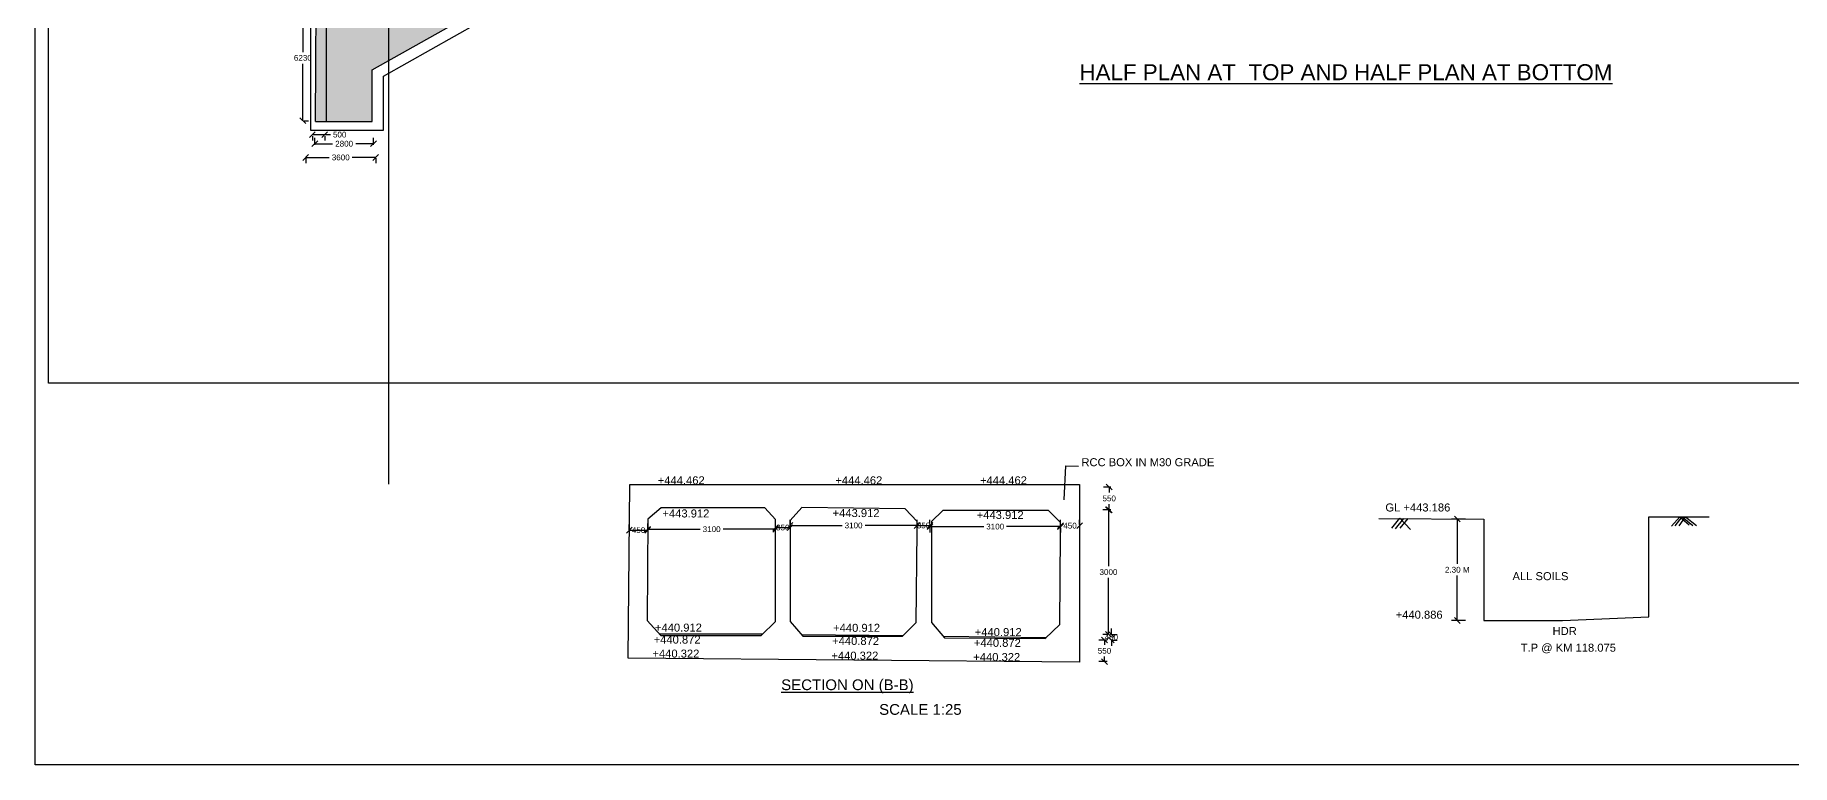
# Model space of a CAD drawing. Header units: inches. Extents: x 112 to 101600, y 95 to 62139.
# Drawn here: x 112.8 to 167.7, y 95.2 to 117.9 of the extents above; entities that cross this region are included whole.
import ezdxf

# ---------------------------------------------------------------- set-up
doc = ezdxf.new("R2010")
doc.units = ezdxf.units.IN
doc.header["$MEASUREMENT"] = 0
doc.layers.add('DRAWING', color=7, linetype='Continuous')
doc.styles.get("Standard").update_dxf_attribs({"font": 'arial.ttf'})
doc.dimstyles.get("Standard").update_dxf_attribs({"dimtxt": 0.18, "dimasz": 0.18, "dimexe": 0.18, "dimexo": 0.0625, "dimgap": 0.09, "dimtad": 0, "dimtih": 1, "dimtoh": 1, "dimdec": 4, "dimzin": 0, "dimdsep": 46, "dimtxsty": 'Standard', "dimblk": 'OBLIQUE', "dimcen": 0.09, "dimadec": 0, "dimazin": 0, "dimtfac": 1, "dimtdec": 4, "dimtofl": 0, "dimtmove": 0, "dimatfit": 3, "dimfxl": 1, "dimtolj": 1, "dimtzin": 0, "dimarcsym": 0})
pattern_1 = [(50, (0, 0), (0.17931505, -0.01568803), [0.01875, -0.20625]), (355, (0, 0), (-0.03468783, 0.18804803), [0.015, -0.165]), (100.45144, (0.01494, -0.0013), (0.14462721, 0.17236), [0.01593505, -0.17528553]), (46.1842, (0, 0.05), (0.26681033, -0.04137982), [0.028125, -0.309375]), (96.63564, (0.02223, 0.04655), (0.2336655, 0.24352965), [0.0239026, -0.26292844]), (351.18416, (0, 0.05), (0.2336655, 0.24352965), [0.0225, -0.2475]), (21, (0.025, 0.0375), (0.14922676, -0.10065472), [0.01875, -0.20625]), (326, (0.025, 0.0375), (0.06082883, 0.18128751), [0.015, -0.165]), (71.45144, (0.03744, 0.02911), (0.2100556, 0.08063279), [0.01593505, -0.17528553]), (37.5, (0, 0), (0.003039964, 0.083223463), [0, -0.163, 0, -0.1675, 0, -0.165625]), (7.5, (0, 0), (0.065767384, 0.09860293), [0, -0.0955, 0, -0.15925, 0, -0.063125]), (327.5, (-0.05575, 0), (0.13345561, -0.005638718), [0, -0.0625, 0, -0.195, 0, -0.25875]), (317.5, (-0.08075, 0), (0.14579654, 0.025026246), [0, -0.08125, 0, -0.1295, 0, -0.18375])]

# ---------------------------------------------------------------- blocks, each defined once
blk = doc.blocks.new('_Oblique')
at = {"color": 0, "linetype": 'ByBlock', "lineweight": -2}
blk.add_line((-0.5, -0.5), (0.5, 0.5), dxfattribs=at)
blk = doc.blocks.new('*D245')
at = {"layer": 'Defpoints', "color": 0, "transparency": 16777216}
for p in [(121.183, 119.194), (121.205, 119.194), (121.183, 115.272)]:
    blk.add_point(p, dxfattribs=at)
at = {"layer": 'DRAWING', "color": 0, "lineweight": -2, "transparency": 16777216}
for p, q in [((121.205, 119.194), (121.205, 117.415)), ((121.245, 119.194), (121.385, 119.194)), ((121.205, 115.272), (121.205, 117.051)), ((121.245, 115.272), (121.385, 115.272))]:
    blk.add_line(p, q, dxfattribs=at)
at = {"layer": 'DRAWING', "color": 0, "lineweight": -2, "transparency": 16777216, "xscale": 0.18, "yscale": 0.18, "zscale": 0.18}
for p, rotation in [((121.205, 119.194), 90), ((121.205, 115.272), 270)]:
    blk.add_blockref('_Oblique', p, dxfattribs=dict(at, rotation=rotation))
at = {"layer": 'DRAWING', "color": 0, "transparency": 16777216, "insert": (121.205, 117.233), "char_height": 0.18, "attachment_point": 5}
blk.add_mtext('\\A1;6230', dxfattribs=at)
blk = doc.blocks.new('*D247')
at = {"layer": 'Defpoints', "color": 0, "transparency": 16777216}
for p in [(121.503, 114.848), (121.887, 114.848), (121.887, 114.836)]:
    blk.add_point(p, dxfattribs=at)
at = {"layer": 'DRAWING', "color": 0, "lineweight": -2, "transparency": 16777216}
for p, q in [((121.503, 114.836), (121.887, 114.836)), ((121.503, 114.785), (121.503, 114.656)), ((121.887, 114.836), (122.067, 114.836)), ((121.887, 114.785), (121.887, 114.656))]:
    blk.add_line(p, q, dxfattribs=at)
at = {"layer": 'DRAWING', "color": 0, "lineweight": -2, "transparency": 16777216, "xscale": 0.18, "yscale": 0.18, "zscale": 0.18, "rotation": 180}
blk.add_blockref('_Oblique', (121.503, 114.836), dxfattribs=at)
at = {"layer": 'DRAWING', "color": 0, "lineweight": -2, "transparency": 16777216, "xscale": 0.18, "yscale": 0.18, "zscale": 0.18}
blk.add_blockref('_Oblique', (121.887, 114.836), dxfattribs=at)
at = {"layer": 'DRAWING', "color": 0, "transparency": 16777216, "insert": (122.355, 114.836), "char_height": 0.18, "attachment_point": 5}
blk.add_mtext('\\A1;500', dxfattribs=at)
blk = doc.blocks.new('*D248')
at = {"layer": 'Defpoints', "color": 0, "transparency": 16777216}
for p in [(121.579, 114.457), (123.411, 114.552), (123.411, 114.457)]:
    blk.add_point(p, dxfattribs=at)
at = {"layer": 'DRAWING', "color": 0, "lineweight": -2, "transparency": 16777216}
for p, q in [((121.579, 114.519), (121.579, 114.732)), ((123.411, 114.519), (123.411, 114.732)), ((121.579, 114.552), (122.135, 114.552)), ((123.411, 114.552), (122.855, 114.552))]:
    blk.add_line(p, q, dxfattribs=at)
at = {"layer": 'DRAWING', "color": 0, "lineweight": -2, "transparency": 16777216, "xscale": 0.18, "yscale": 0.18, "zscale": 0.18, "rotation": 180}
blk.add_blockref('_Oblique', (121.579, 114.552), dxfattribs=at)
at = {"layer": 'DRAWING', "color": 0, "lineweight": -2, "transparency": 16777216, "xscale": 0.18, "yscale": 0.18, "zscale": 0.18}
blk.add_blockref('_Oblique', (123.411, 114.552), dxfattribs=at)
at = {"layer": 'DRAWING', "color": 0, "transparency": 16777216, "insert": (122.495, 114.552), "char_height": 0.18, "attachment_point": 5}
blk.add_mtext('\\A1;2800', dxfattribs=at)
blk = doc.blocks.new('*D249')
at = {"layer": 'Defpoints', "color": 0, "transparency": 16777216}
for p in [(121.294, 114.168), (123.483, 114.168), (123.483, 114.123)]:
    blk.add_point(p, dxfattribs=at)
at = {"layer": 'DRAWING', "color": 0, "lineweight": -2, "transparency": 16777216}
for p, q in [((121.294, 114.123), (122.03, 114.123)), ((121.294, 114.106), (121.294, 113.943)), ((123.483, 114.123), (122.747, 114.123)), ((123.483, 114.106), (123.483, 113.943))]:
    blk.add_line(p, q, dxfattribs=at)
at = {"layer": 'DRAWING', "color": 0, "lineweight": -2, "transparency": 16777216, "xscale": 0.18, "yscale": 0.18, "zscale": 0.18, "rotation": 180}
blk.add_blockref('_Oblique', (121.294, 114.123), dxfattribs=at)
at = {"layer": 'DRAWING', "color": 0, "lineweight": -2, "transparency": 16777216, "xscale": 0.18, "yscale": 0.18, "zscale": 0.18}
blk.add_blockref('_Oblique', (123.483, 114.123), dxfattribs=at)
at = {"layer": 'DRAWING', "color": 0, "transparency": 16777216, "insert": (122.389, 114.123), "char_height": 0.18, "attachment_point": 5}
blk.add_mtext('\\A1;3600', dxfattribs=at)
blk = doc.blocks.new('*D260')
at = {"layer": 'Defpoints', "color": 0, "transparency": 16777216}
for p in [(131.403, 102.432), (131.978, 102.484), (131.978, 102.428)]:
    blk.add_point(p, dxfattribs=at)
at = {"layer": 'DRAWING', "color": 0, "lineweight": -2, "transparency": 16777216}
for p, q in [((131.403, 102.495), (131.403, 102.664)), ((131.978, 102.491), (131.978, 102.664)), ((131.403, 102.484), (131.978, 102.484))]:
    blk.add_line(p, q, dxfattribs=at)
at = {"layer": 'DRAWING', "color": 0, "lineweight": -2, "transparency": 16777216, "xscale": 0.18, "yscale": 0.18, "zscale": 0.18, "rotation": 180}
blk.add_blockref('_Oblique', (131.403, 102.484), dxfattribs=at)
at = {"layer": 'DRAWING', "color": 0, "lineweight": -2, "transparency": 16777216, "xscale": 0.18, "yscale": 0.18, "zscale": 0.18}
blk.add_blockref('_Oblique', (131.978, 102.484), dxfattribs=at)
at = {"layer": 'DRAWING', "color": 0, "transparency": 16777216, "insert": (131.691, 102.484), "char_height": 0.18, "attachment_point": 5}
blk.add_mtext('\\A1;450', dxfattribs=at)
blk = doc.blocks.new('*D261')
at = {"layer": 'Defpoints', "color": 0, "transparency": 16777216}
for p in [(131.978, 102.484), (135.971, 102.512), (135.971, 102.402)]:
    blk.add_point(p, dxfattribs=at)
at = {"layer": 'DRAWING', "color": 0, "lineweight": -2, "transparency": 16777216}
for p, q in [((131.978, 102.547), (131.978, 102.692)), ((135.971, 102.464), (135.971, 102.692)), ((131.978, 102.512), (133.616, 102.512)), ((135.971, 102.512), (134.333, 102.512))]:
    blk.add_line(p, q, dxfattribs=at)
at = {"layer": 'DRAWING', "color": 0, "lineweight": -2, "transparency": 16777216, "xscale": 0.18, "yscale": 0.18, "zscale": 0.18, "rotation": 180}
blk.add_blockref('_Oblique', (131.978, 102.512), dxfattribs=at)
at = {"layer": 'DRAWING', "color": 0, "lineweight": -2, "transparency": 16777216, "xscale": 0.18, "yscale": 0.18, "zscale": 0.18}
blk.add_blockref('_Oblique', (135.971, 102.512), dxfattribs=at)
at = {"layer": 'DRAWING', "color": 0, "transparency": 16777216, "insert": (133.974, 102.512), "char_height": 0.18, "attachment_point": 5}
blk.add_mtext('\\A1;3100', dxfattribs=at)
blk = doc.blocks.new('*D262')
at = {"layer": 'Defpoints', "color": 0, "transparency": 16777216}
for p in [(135.971, 102.512), (136.422, 102.564), (136.422, 102.512)]:
    blk.add_point(p, dxfattribs=at)
at = {"layer": 'DRAWING', "color": 0, "lineweight": -2, "transparency": 16777216}
for p, q in [((135.971, 102.574), (135.971, 102.744)), ((136.422, 102.574), (136.422, 102.744)), ((135.971, 102.564), (136.422, 102.564))]:
    blk.add_line(p, q, dxfattribs=at)
at = {"layer": 'DRAWING', "color": 0, "lineweight": -2, "transparency": 16777216, "xscale": 0.18, "yscale": 0.18, "zscale": 0.18, "rotation": 180}
blk.add_blockref('_Oblique', (135.971, 102.564), dxfattribs=at)
at = {"layer": 'DRAWING', "color": 0, "lineweight": -2, "transparency": 16777216, "xscale": 0.18, "yscale": 0.18, "zscale": 0.18}
blk.add_blockref('_Oblique', (136.422, 102.564), dxfattribs=at)
at = {"layer": 'DRAWING', "color": 0, "transparency": 16777216, "insert": (136.196, 102.564), "char_height": 0.18, "attachment_point": 5}
blk.add_mtext('\\A1;350', dxfattribs=at)
blk = doc.blocks.new('*D263')
at = {"layer": 'Defpoints', "color": 0, "transparency": 16777216}
for p in [(140.394, 102.629), (136.422, 102.564), (140.394, 102.527)]:
    blk.add_point(p, dxfattribs=at)
at = {"layer": 'DRAWING', "color": 0, "lineweight": -2, "transparency": 16777216}
for p, q in [((136.422, 102.626), (136.422, 102.809)), ((136.422, 102.629), (138.049, 102.629)), ((140.394, 102.629), (138.766, 102.629)), ((140.394, 102.59), (140.394, 102.809))]:
    blk.add_line(p, q, dxfattribs=at)
at = {"layer": 'DRAWING', "color": 0, "lineweight": -2, "transparency": 16777216, "xscale": 0.18, "yscale": 0.18, "zscale": 0.18, "rotation": 180}
blk.add_blockref('_Oblique', (136.422, 102.629), dxfattribs=at)
at = {"layer": 'DRAWING', "color": 0, "lineweight": -2, "transparency": 16777216, "xscale": 0.18, "yscale": 0.18, "zscale": 0.18}
blk.add_blockref('_Oblique', (140.394, 102.629), dxfattribs=at)
at = {"layer": 'DRAWING', "color": 0, "transparency": 16777216, "insert": (138.408, 102.629), "char_height": 0.18, "attachment_point": 5}
blk.add_mtext('\\A1;3100', dxfattribs=at)
blk = doc.blocks.new('*D264')
at = {"layer": 'Defpoints', "color": 0, "transparency": 16777216}
for p in [(140.395, 102.627), (140.792, 102.629), (140.792, 102.627)]:
    blk.add_point(p, dxfattribs=at)
at = {"layer": 'DRAWING', "color": 0, "lineweight": -2, "transparency": 16777216}
for p, q in [((140.395, 102.689), (140.395, 102.809)), ((140.395, 102.629), (140.792, 102.629)), ((140.792, 102.689), (140.792, 102.809))]:
    blk.add_line(p, q, dxfattribs=at)
at = {"layer": 'DRAWING', "color": 0, "lineweight": -2, "transparency": 16777216, "xscale": 0.18, "yscale": 0.18, "zscale": 0.18, "rotation": 180}
blk.add_blockref('_Oblique', (140.395, 102.629), dxfattribs=at)
at = {"layer": 'DRAWING', "color": 0, "lineweight": -2, "transparency": 16777216, "xscale": 0.18, "yscale": 0.18, "zscale": 0.18}
blk.add_blockref('_Oblique', (140.792, 102.629), dxfattribs=at)
at = {"layer": 'DRAWING', "color": 0, "transparency": 16777216, "insert": (140.593, 102.629), "char_height": 0.18, "attachment_point": 5}
blk.add_mtext('\\A1;350', dxfattribs=at)
blk = doc.blocks.new('*D265')
at = {"layer": 'Defpoints', "color": 0, "transparency": 16777216}
for p in [(140.792, 102.627), (144.87, 102.62), (144.87, 102.594)]:
    blk.add_point(p, dxfattribs=at)
at = {"layer": 'DRAWING', "color": 0, "lineweight": -2, "transparency": 16777216}
for p, q in [((140.792, 102.594), (142.472, 102.594)), ((140.792, 102.564), (140.792, 102.414)), ((144.87, 102.594), (143.189, 102.594)), ((144.87, 102.557), (144.87, 102.414))]:
    blk.add_line(p, q, dxfattribs=at)
at = {"layer": 'DRAWING', "color": 0, "lineweight": -2, "transparency": 16777216, "xscale": 0.18, "yscale": 0.18, "zscale": 0.18, "rotation": 180}
blk.add_blockref('_Oblique', (140.792, 102.594), dxfattribs=at)
at = {"layer": 'DRAWING', "color": 0, "lineweight": -2, "transparency": 16777216, "xscale": 0.18, "yscale": 0.18, "zscale": 0.18}
blk.add_blockref('_Oblique', (144.87, 102.594), dxfattribs=at)
at = {"layer": 'DRAWING', "color": 0, "transparency": 16777216, "insert": (142.831, 102.594), "char_height": 0.18, "attachment_point": 5}
blk.add_mtext('\\A1;3100', dxfattribs=at)
blk = doc.blocks.new('*D266')
at = {"layer": 'Defpoints', "color": 0, "transparency": 16777216}
for p in [(145.468, 102.623), (144.87, 102.594), (145.468, 102.594)]:
    blk.add_point(p, dxfattribs=at)
at = {"layer": 'DRAWING', "color": 0, "lineweight": -2, "transparency": 16777216}
for p, q in [((144.87, 102.657), (144.87, 102.803)), ((144.87, 102.623), (144.876, 102.623)), ((145.468, 102.623), (145.461, 102.623)), ((145.468, 102.657), (145.468, 102.803))]:
    blk.add_line(p, q, dxfattribs=at)
at = {"layer": 'DRAWING', "color": 0, "lineweight": -2, "transparency": 16777216, "xscale": 0.18, "yscale": 0.18, "zscale": 0.18, "rotation": 180}
blk.add_blockref('_Oblique', (144.87, 102.623), dxfattribs=at)
at = {"layer": 'DRAWING', "color": 0, "lineweight": -2, "transparency": 16777216, "xscale": 0.18, "yscale": 0.18, "zscale": 0.18}
blk.add_blockref('_Oblique', (145.468, 102.623), dxfattribs=at)
at = {"layer": 'DRAWING', "color": 0, "transparency": 16777216, "insert": (145.169, 102.623), "char_height": 0.18, "attachment_point": 5}
blk.add_mtext('\\A1;450', dxfattribs=at)
blk = doc.blocks.new('*D267')
at = {"layer": 'Defpoints', "color": 0, "transparency": 16777216}
for p in [(146.508, 103.829), (146.392, 103.117), (146.508, 103.117)]:
    blk.add_point(p, dxfattribs=at)
at = {"layer": 'DRAWING', "color": 0, "lineweight": -2, "transparency": 16777216}
for p, q in [((146.446, 103.829), (146.212, 103.829)), ((146.392, 103.829), (146.392, 103.655)), ((146.392, 103.117), (146.392, 103.291)), ((146.446, 103.117), (146.212, 103.117))]:
    blk.add_line(p, q, dxfattribs=at)
at = {"layer": 'DRAWING', "color": 0, "lineweight": -2, "transparency": 16777216, "xscale": 0.18, "yscale": 0.18, "zscale": 0.18}
for p, rotation in [((146.392, 103.829), 90), ((146.392, 103.117), 270)]:
    blk.add_blockref('_Oblique', p, dxfattribs=dict(at, rotation=rotation))
at = {"layer": 'DRAWING', "color": 0, "transparency": 16777216, "insert": (146.392, 103.473), "char_height": 0.18, "attachment_point": 5}
blk.add_mtext('\\A1;550', dxfattribs=at)
blk = doc.blocks.new('*D268')
at = {"layer": 'Defpoints', "color": 0, "transparency": 16777216}
for p in [(146.392, 103.117), (146.369, 99.228), (146.392, 99.228)]:
    blk.add_point(p, dxfattribs=at)
at = {"layer": 'DRAWING', "color": 0, "lineweight": -2, "transparency": 16777216}
for p, q in [((146.329, 103.117), (146.189, 103.117)), ((146.369, 103.117), (146.369, 101.355)), ((146.369, 99.228), (146.369, 100.991)), ((146.329, 99.228), (146.189, 99.228))]:
    blk.add_line(p, q, dxfattribs=at)
at = {"layer": 'DRAWING', "color": 0, "lineweight": -2, "transparency": 16777216, "xscale": 0.18, "yscale": 0.18, "zscale": 0.18}
for p, rotation in [((146.369, 103.117), 90), ((146.369, 99.228), 270)]:
    blk.add_blockref('_Oblique', p, dxfattribs=dict(at, rotation=rotation))
at = {"layer": 'DRAWING', "color": 0, "transparency": 16777216, "insert": (146.369, 101.173), "char_height": 0.18, "attachment_point": 5}
blk.add_mtext('\\A1;3000', dxfattribs=at)
blk = doc.blocks.new('*D269')
at = {"layer": 'Defpoints', "color": 0, "transparency": 16777216}
for p in [(146.392, 99.228), (146.392, 99.051), (146.459, 99.051)]:
    blk.add_point(p, dxfattribs=at)
at = {"layer": 'DRAWING', "color": 0, "lineweight": -2, "transparency": 16777216}
for p, q in [((146.459, 99.228), (146.459, 99.408)), ((146.454, 99.228), (146.639, 99.228)), ((146.454, 99.051), (146.639, 99.051)), ((146.459, 99.051), (146.459, 98.871))]:
    blk.add_line(p, q, dxfattribs=at)
at = {"layer": 'DRAWING', "color": 0, "lineweight": -2, "transparency": 16777216, "xscale": 0.18, "yscale": 0.18, "zscale": 0.18}
for p, rotation in [((146.459, 99.228), 270), ((146.459, 99.051), 90)]:
    blk.add_blockref('_Oblique', p, dxfattribs=dict(at, rotation=rotation))
at = {"layer": 'DRAWING', "color": 0, "transparency": 16777216, "insert": (146.459, 99.14), "char_height": 0.18, "attachment_point": 5}
blk.add_mtext('\\A1;450', dxfattribs=at)
blk = doc.blocks.new('*D270')
at = {"layer": 'Defpoints', "color": 0, "transparency": 16777216}
for p in [(146.392, 99.051), (146.245, 98.377), (146.392, 98.377)]:
    blk.add_point(p, dxfattribs=at)
at = {"layer": 'DRAWING', "color": 0, "lineweight": -2, "transparency": 16777216}
for p, q in [((146.329, 99.051), (146.065, 99.051)), ((146.245, 99.051), (146.245, 98.896)), ((146.329, 98.377), (146.065, 98.377)), ((146.245, 98.377), (146.245, 98.532))]:
    blk.add_line(p, q, dxfattribs=at)
at = {"layer": 'DRAWING', "color": 0, "lineweight": -2, "transparency": 16777216, "xscale": 0.18, "yscale": 0.18, "zscale": 0.18}
for p, rotation in [((146.245, 99.051), 90), ((146.245, 98.377), 270)]:
    blk.add_blockref('_Oblique', p, dxfattribs=dict(at, rotation=rotation))
at = {"layer": 'DRAWING', "color": 0, "transparency": 16777216, "insert": (146.245, 98.714), "char_height": 0.18, "attachment_point": 5}
blk.add_mtext('\\A1;550', dxfattribs=at)
blk = doc.blocks.new('*D271')
at = {"layer": 'Defpoints', "color": 0, "transparency": 16777216}
for p in [(157.582, 102.828), (157.264, 99.662), (157.582, 99.662)]:
    blk.add_point(p, dxfattribs=at)
at = {"layer": 'DRAWING', "color": 0, "lineweight": -2, "transparency": 16777216}
for p, q in [((157.519, 102.828), (157.084, 102.828)), ((157.264, 102.828), (157.264, 101.427)), ((157.264, 99.662), (157.264, 101.063)), ((157.519, 99.662), (157.084, 99.662))]:
    blk.add_line(p, q, dxfattribs=at)
at = {"layer": 'DRAWING', "color": 0, "lineweight": -2, "transparency": 16777216, "xscale": 0.18, "yscale": 0.18, "zscale": 0.18}
for p, rotation in [((157.264, 102.828), 90), ((157.264, 99.662), 270)]:
    blk.add_blockref('_Oblique', p, dxfattribs=dict(at, rotation=rotation))
at = {"layer": 'DRAWING', "color": 0, "transparency": 16777216, "insert": (157.264, 101.245), "char_height": 0.18, "attachment_point": 5}
blk.add_mtext('\\A1;2.30 M', dxfattribs=at)

msp = doc.modelspace()

# ---------------------------------------------------------------- hatches: boundary and pattern name
at = {"layer": 'DRAWING'}
h = msp.add_hatch(dxfattribs=at)
h.set_pattern_fill('AR-CONC', color=256, scale=0.025)
h.set_pattern_definition(pattern_1)
h.paths.add_polyline_path([(130.22155, 120.71095), (131.45415, 120.90524), (133.33379, 120.88149), (133.34843, 122.79562), (131.26629, 122.79562), (131.26629, 122.69569), (130.92367, 122.69939), (123.9967, 118.8169), (123.87554, 118.8169), (123.87554, 117.14474)])
h = msp.add_hatch(dxfattribs=at)
h.set_pattern_fill('AR-CONC', color=256, scale=0.025)
h.set_pattern_definition(pattern_1)
h.paths.add_polyline_path([(123.87554, 119.14966), (121.61949, 119.14693), (121.59663, 115.25119), (123.36608, 115.25119), (123.36608, 116.85844), (123.87554, 117.14474)])

# ---------------------------------------------------------------- linework, layer by layer
msp.add_lwpolyline([(112.84261, 162.25452), (210.20038, 162.55791), (210.6973, 95.15233), (112.84261, 95.15233)], close=True, dxfattribs=at)
for points in [[(196.25427, 107.07362), (113.26422, 107.07362), (113.26422, 137.7217), (113.07296, 137.83658), (113.49263, 137.90157), (113.30025, 137.98942), (113.36442, 144.47915)], [(121.59663, 115.25119), (123.36608, 115.25119), (123.36608, 116.85844), (130.22155, 120.71095), (131.45415, 120.90524), (133.33379, 120.88149), (133.41528, 131.53518), (131.53481, 131.53518), (130.23921, 131.79456), (123.58077, 135.70034), (123.57426, 137.31812), (121.74746, 137.32116), (121.74746, 137.00538)], [(123.87554, 137.57056), (123.87554, 103.91885)], [(121.44057, 126.39223), (121.44057, 114.97154), (123.72606, 114.97154), (123.72606, 116.65989), (130.37878, 120.41895), (131.47836, 120.62429), (133.58073, 120.61412), (133.58073, 122.52132), (143.42818, 122.52132), (168.4609, 122.52132), (168.4609, 120.59408), (171.82537, 120.59408), (174.87655, 120.40461), (184.68465, 117.14042), (184.68465, 113.41029), (186.43468, 113.41029), (186.35068, 126.25167), (186.3687, 126.39625)], [(121.59663, 115.25119), (121.62809, 120.61287)], [(121.93536, 118.8169), (121.93536, 115.26252)], [(144.9835, 103.43427), (145.03353, 104.49564), (145.43439, 104.47674)], [(131.41811, 103.91368), (145.46775, 103.91368), (145.46775, 98.35861), (131.36394, 98.48526), (131.41811, 103.91368)], [(132.38773, 99.18822), (135.52001, 99.18822), (135.97058, 99.62509), (135.97058, 102.81753), (135.63255, 103.17758), (132.39341, 103.17758), (131.98123, 102.83105), (131.95822, 99.6563), (132.38773, 99.18822)], [(136.82766, 99.17272), (139.93984, 99.17272), (140.36658, 99.60124), (140.39291, 102.44806), (140.39573, 102.75312), (140.01441, 103.15224), (136.79398, 103.18573), (136.42213, 102.78056), (136.42213, 102.44806), (136.42213, 99.62797), (136.82766, 99.17272)], [(144.86911, 102.35578), (144.86911, 102.35578), (144.86971, 102.72183), (144.4912, 103.09987), (141.19802, 103.09987), (140.83767, 102.7579), (140.83767, 99.59895), (141.25124, 99.12194), (144.39128, 99.09491), (144.85086, 99.53148), (144.86911, 102.35578), (144.86911, 102.35578)], [(154.81593, 102.84953), (158.09332, 102.82439), (158.09332, 99.65729), (160.55368, 99.65729), (163.25256, 99.77744), (163.25256, 102.89872), (165.13068, 102.89872)], [(155.22142, 102.54118), (155.46862, 102.85573), (155.80549, 102.50397)], [(155.33487, 102.52934), (155.59729, 102.84559)], [(155.48048, 102.54455), (155.72762, 102.84727)], [(164.21724, 102.89872), (163.96155, 102.60922)], [(164.06936, 102.62088), (164.29318, 102.89872), (164.62703, 102.62978)], [(164.19746, 102.62088), (164.39705, 102.89872), (164.74094, 102.62896)], [(164.21724, 102.89872), (164.50401, 102.64545)], [(132.33836, 99.24203), (135.57345, 99.24004)], [(136.78267, 99.22323), (139.95658, 99.18952)], [(141.20714, 99.17281), (144.43342, 99.13494)]]:
    msp.add_lwpolyline(points, dxfattribs=at)

# ---------------------------------------------------------------- texts
for s, height, p in [('%%UHALF PLAN AT  TOP AND HALF PLAN AT BOTTOM', 0.5, (145.46218, 116.53593)), ('RCC BOX IN M30 GRADE', 0.25, (145.52387, 104.47988)), ('+444.462', 0.25, (132.2903, 103.91368)), ('+444.462', 0.25, (137.83809, 103.91368)), ('+444.462', 0.25, (142.35615, 103.91368)), ('GL +443.186', 0.25, (155.01904, 103.06599)), ('+443.912', 0.25, (132.43658, 102.87914)), ('+443.912', 0.25, (137.75218, 102.89142)), ('+443.912', 0.25, (142.25367, 102.83241)), ('ALL SOILS', 0.25, (158.99009, 100.92116)), ('+440.886', 0.25, (155.34149, 99.71736)), ('+440.912', 0.25, (132.20326, 99.31389)), ('+440.912', 0.25, (137.76866, 99.30738)), ('+440.912', 0.25, (142.19239, 99.17415)), ('HDR', 0.25, (160.2418, 99.20741)), ('+440.872', 0.25, (132.16249, 98.93955)), ('+440.872', 0.25, (137.73685, 98.89886)), ('+440.872', 0.25, (142.16594, 98.83855)), ('T.P @ KM 118.075', 0.25, (159.2468, 98.68676)), ('+440.322', 0.25, (132.12479, 98.50225)), ('+440.322', 0.25, (137.71432, 98.43806)), ('+440.322', 0.25, (142.14653, 98.39378)), ('%%USECTION ON (B-B)', 0.3352737, (136.14623, 97.48621)), ('SCALE 1:25', 0.335274, (139.20594, 96.71512))]:
    msp.add_text(s, height=height, dxfattribs=at).set_placement(p)

# ---------------------------------------------------------------- dimensions: what is measured, and where the dimension line sits
for base, p1, p2, text, picture, middle in [((121.20541, 119.1939), (121.18282, 115.27191), (121.18282, 119.1939), '6230', '*D245', (121.20541, 117.23291)), ((146.39156, 103.11745), (146.50816, 103.82904), (146.50816, 103.11745), '550', '*D267', (146.39156, 103.47324)), ((146.36854, 99.22831), (146.39156, 103.11745), (146.39156, 99.22831), '3000', '*D268', (146.36854, 101.17288)), ((157.26392, 99.66192), (157.58183, 102.82831), (157.58183, 99.66192), '2.30 M', '*D271', (157.26392, 101.24512)), ((146.2453, 98.37719), (146.39156, 99.05081), (146.39156, 98.37719), '550', '*D270', (146.2453, 98.714))]:
    dim = msp.add_linear_dim(base=base, p1=p1, p2=p2, angle=90, text=text, dimstyle='Standard', dxfattribs=at)
    dim.commit()
    dim.dimension.update_dxf_attribs({"geometry": picture, "text_midpoint": middle})
for base, p1, p2, text, picture, middle in [((121.88678, 114.83646), (121.50286, 114.84786), (121.88678, 114.84786), '500', '*D247', (122.35532, 114.83646)), ((123.4112, 114.55168), (121.57885, 114.45676), (123.4112, 114.45676), '2800', '*D248', (122.49502, 114.55168)), ((123.48339, 114.12258), (121.29376, 114.16816), (123.48339, 114.16816), '3600', '*D249', (122.38857, 114.12258)), ((135.97058, 102.51153), (131.97831, 102.48423), (135.97058, 102.40184), '3100', '*D261', (133.97445, 102.51153)), ((140.39364, 102.62941), (136.42213, 102.56376), (140.39364, 102.52703), '3100', '*D263', (138.40789, 102.62941)), ((144.86954, 102.59435), (140.79225, 102.62662), (144.86954, 102.61997), '3100', '*D265', (142.8309, 102.59435))]:
    dim = msp.add_linear_dim(base=base, p1=p1, p2=p2, text=text, dimstyle='Standard', dxfattribs=at)
    dim.commit()
    dim.dimension.update_dxf_attribs({"geometry": picture, "text_midpoint": middle})
for base, p1, p2, text, picture, middle in [((131.97831, 102.48423), (131.40333, 102.43223), (131.97831, 102.42806), '450', '*D260', (131.69082, 102.48423)), ((136.42213, 102.56376), (135.97058, 102.51153), (136.42213, 102.51153), '350', '*D262', (136.19636, 102.56376)), ((140.79225, 102.62943), (140.39456, 102.62662), (140.79225, 102.62662), '350', '*D264', (140.59341, 102.62943)), ((145.46775, 102.62326), (144.8695, 102.59411), (145.46775, 102.59411), '450', '*D266', (145.16863, 102.62326))]:
    dim = msp.add_linear_dim(base=base, p1=p1, p2=p2, text=text, dimstyle='Standard', dxfattribs=at)
    dim.commit()
    dim.dimension.update_dxf_attribs({"geometry": picture, "text_midpoint": middle, "dimtype": 160})
dim = msp.add_linear_dim(base=(146.45854, 99.05081), p1=(146.39156, 99.22831), p2=(146.39156, 99.05081), angle=90, text='450', dimstyle='Standard', dxfattribs=at)
dim.commit()
dim.dimension.update_dxf_attribs({"geometry": '*D269', "text_midpoint": (146.45854, 99.13956), "dimtype": 160})

doc.saveas('drawing.dxf')
